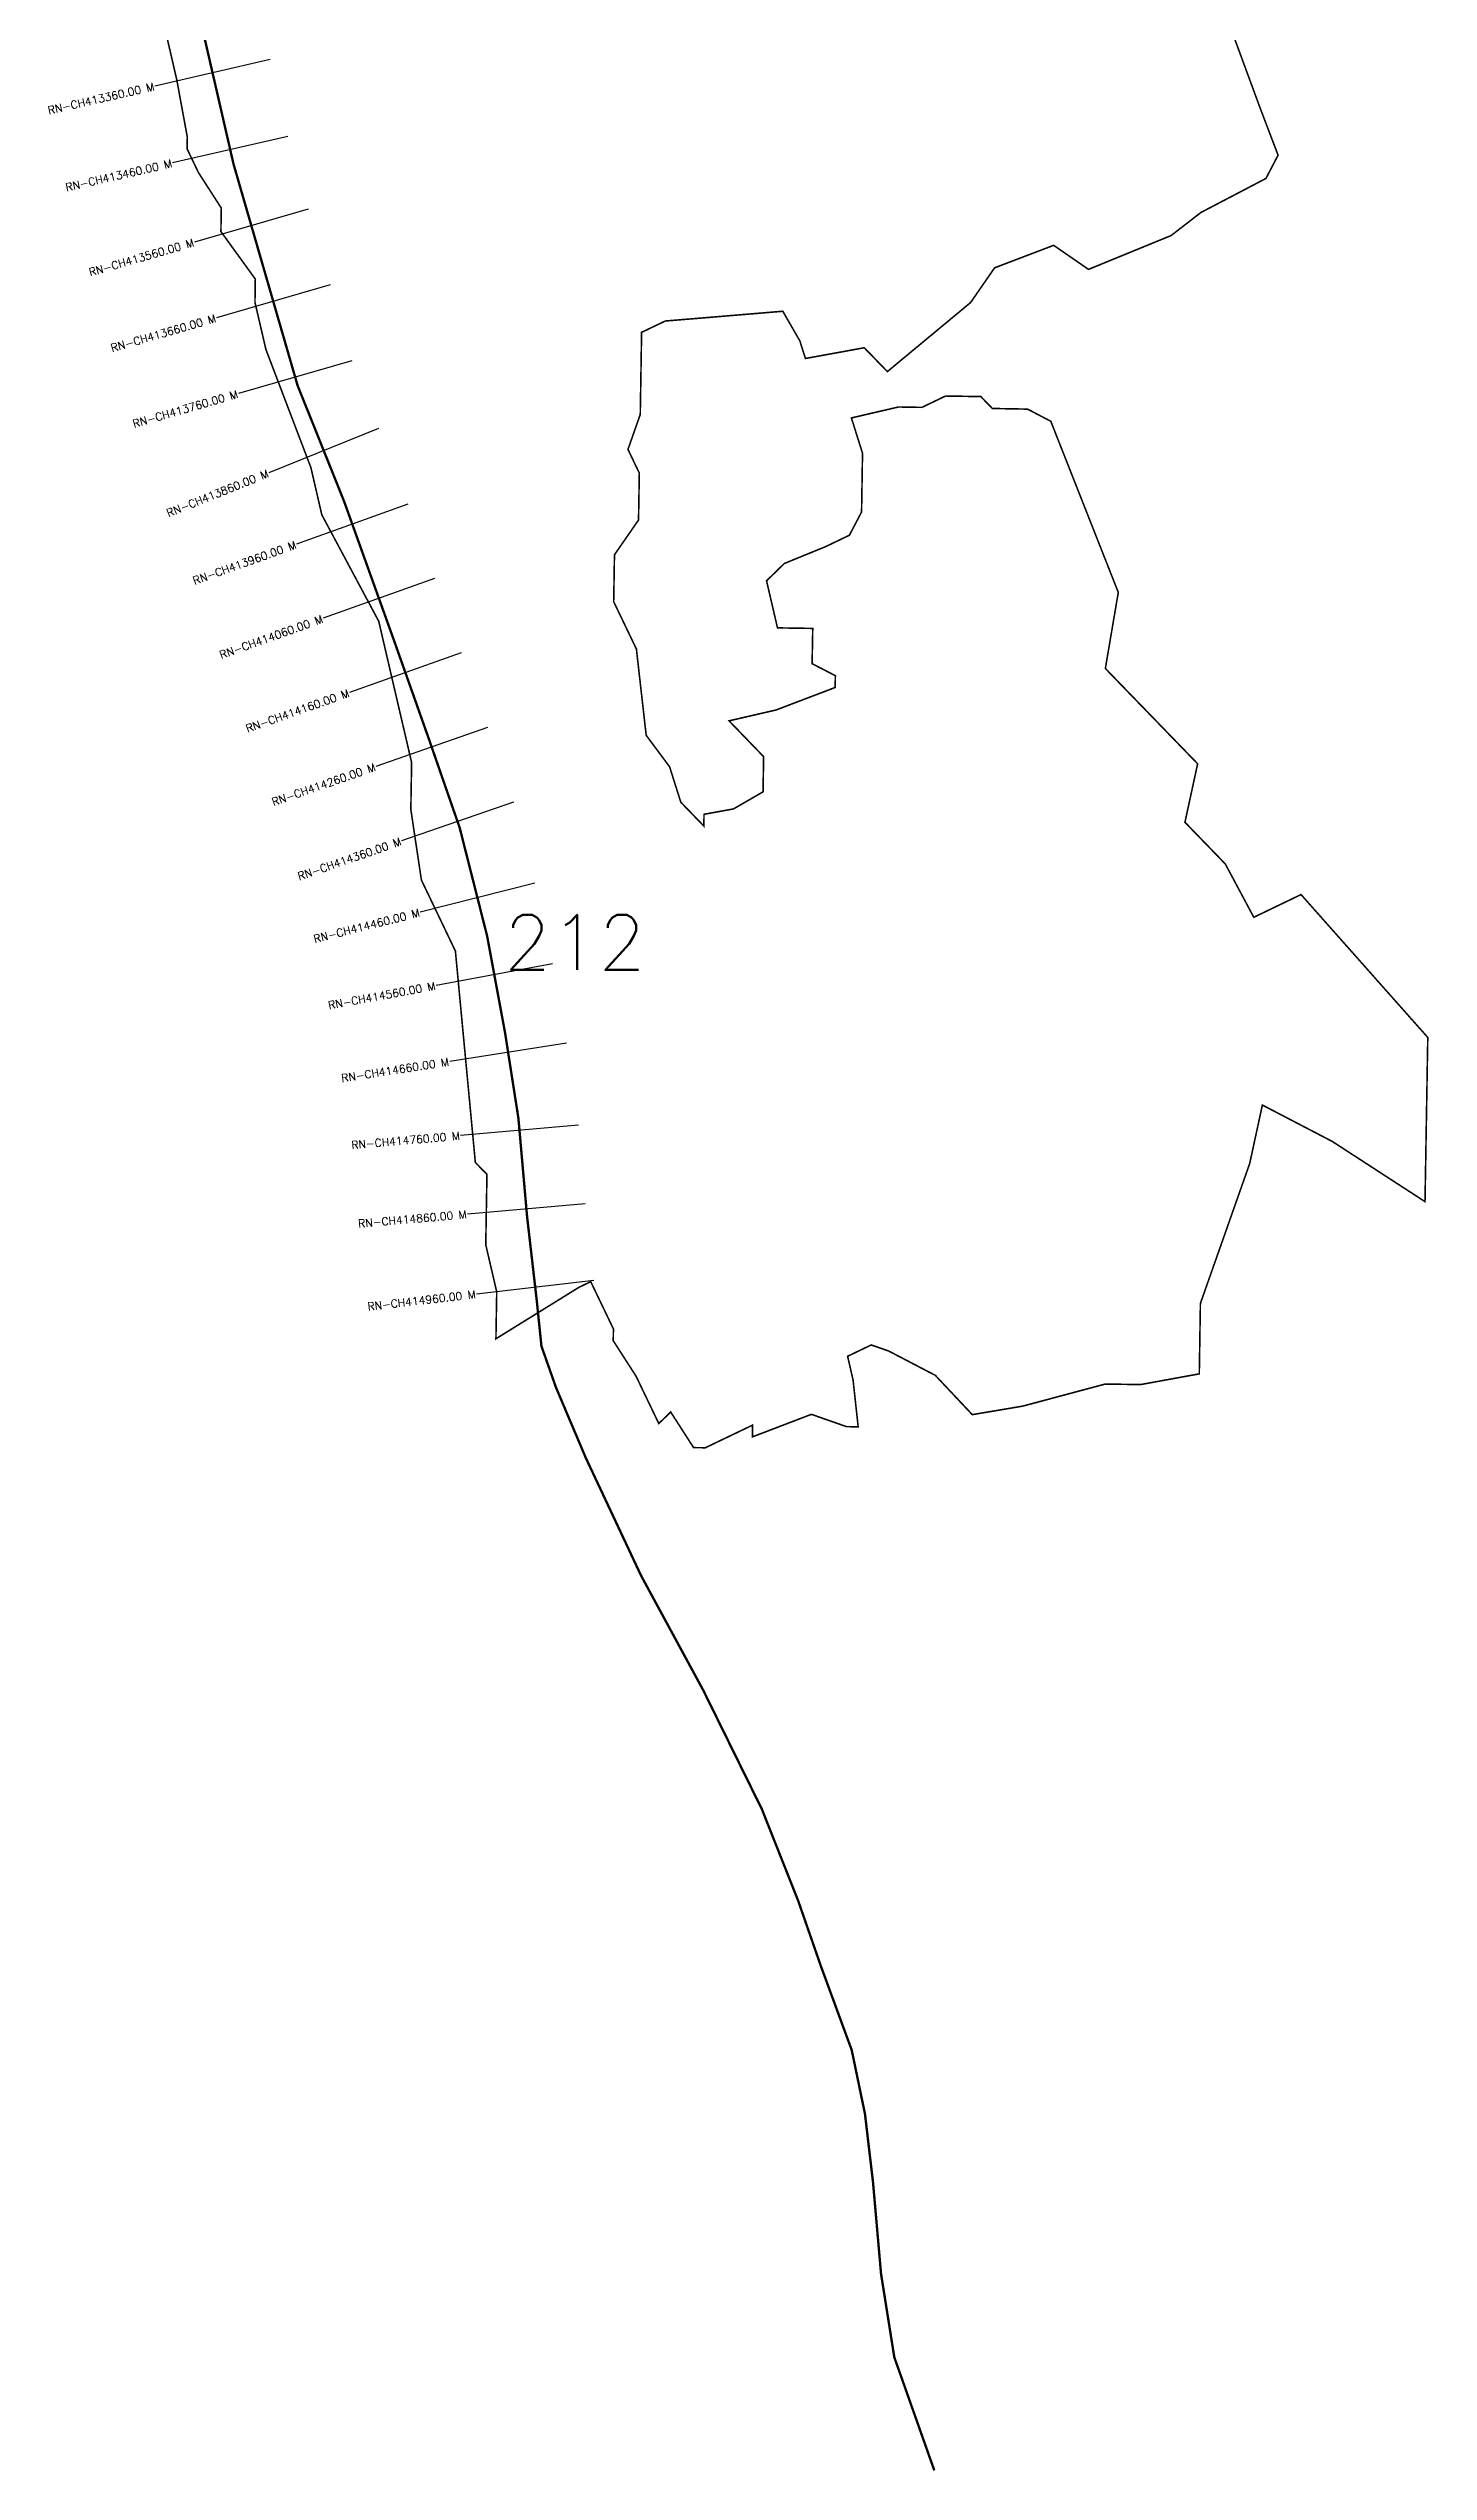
# Model space of a CAD drawing. Header units: metres. Extents: x 305174 to 308412, y 1933132 to 1939239.
# Drawn here: x 306662 to 308412, y 1933132 to 1936205 of the extents above; entities that cross this region are included whole.
import ezdxf
from ezdxf.enums import TextEntityAlignment as Align

# ---------------------------------------------------------------- set-up
doc = ezdxf.new("R2010")
doc.units = ezdxf.units.M
for name, color, linetype in [('CS', 134, 'Continuous'), ('CSMark', 6, 'Continuous'), ('NATURALLY PROTECTED', 3, 'Continuous')]:
    doc.layers.add(name, color=color, linetype=linetype)
doc.styles.get("Standard").update_dxf_attribs({"font": 'simplex.shx'})

msp = doc.modelspace()

# ---------------------------------------------------------------- linework, layer by layer
at = {"color": 6, "const_width": 2, "flags": 128}
msp.add_lwpolyline([(308157.3, 1936241.3), (308198.4, 1936129.6), (308221.4, 1936069.2), (308206, 1936039.7), (308123.5, 1935996.5), (308085.8, 1935967.3), (307981, 1935924.4), (307936.9, 1935954.9), (307862, 1935926.4), (307831.5, 1935882.3), (307726, 1935794.8), (307696.7, 1935825), (307630.9, 1935813), (307622.1, 1935811.4), (307615, 1935833.8), (307593.4, 1935871.3), (307444.4, 1935858.9), (307414.4, 1935844.6), (307412.7, 1935740.4), (307397.1, 1935696.1), (307411.5, 1935666.1), (307410.5, 1935606.6), (307380, 1935562.5), (307379, 1935503), (307407.8, 1935443), (307420.2, 1935333.6), (307449.9, 1935293.6), (307464.1, 1935248.7), (307493.3, 1935218.5), (307493.5, 1935230.6), (307493.6, 1935233.4), (307530.9, 1935240.2), (307568.4, 1935261.9), (307569.1, 1935306.5), (307525.3, 1935351.9), (307585, 1935365.7), (307659.8, 1935394.2), (307660.1, 1935409.1), (307630.6, 1935424.4), (307631.4, 1935469.1), (307586.7, 1935469.8), (307572.8, 1935529.5), (307595.5, 1935551.5), (307623.2, 1935562.8), (307647.9, 1935572.9), (307677.9, 1935587.3), (307693.3, 1935616.8), (307694.5, 1935691.2), (307680.4, 1935736), (307740.1, 1935749.9), (307769.8, 1935749.4), (307799.8, 1935763.8), (307844.5, 1935763.1), (307859.1, 1935748), (307903.7, 1935747.2), (307933.2, 1935731.8), (308018.8, 1935514.8), (308002.4, 1935418.3), (308119.4, 1935297.4), (308103.3, 1935223.3), (308154.5, 1935170.4), (308190.6, 1935102.8), (308250.5, 1935131.6), (308411.2, 1934950.4), (308407.7, 1934742.2), (308290, 1934818.6), (308201.5, 1934864.7), (308185.4, 1934790.5), (308122.9, 1934613.1), (308121.5, 1934523.8), (308046.9, 1934510.2), (308002.3, 1934510.9), (307897.7, 1934482.9), (307833.7, 1934472.1), (307786.8, 1934521.9), (307727.8, 1934552.7), (307705.6, 1934560.5), (307675.6, 1934546.1), (307682.5, 1934516.2), (307689, 1934456.6), (307674.1, 1934456.9), (307629.7, 1934472.5), (307554.9, 1934443.9), (307555.1, 1934458.8), (307495.2, 1934430.1), (307480.3, 1934430.3), (307451.3, 1934475.4), (307436.2, 1934460.8), (307407.4, 1934520.8), (307378.4, 1934565.9), (307378.7, 1934580.7), (307349.9, 1934640.7), (307334.9, 1934633.5), (307229.7, 1934568.3), (307230.7, 1934627.8), (307216.8, 1934687.5), (307218.3, 1934776.8), (307203.6, 1934791.9), (307178.3, 1935060), (307135.2, 1935150), (307121.8, 1935239.5), (307122.8, 1935299), (307081.1, 1935478.2), (307008.9, 1935613.2), (306995.1, 1935673), (306938.1, 1935822.7), (306924.2, 1935882.4), (306924.6, 1935912.1), (306881, 1935972.4), (306881.5, 1936002.1), (306852.5, 1936047.2), (306838.1, 1936077.2), (306838.4, 1936092.1), (306829.6, 1936139.9), (306825.2, 1936164.1), (306810.8, 1936226.4)], dxfattribs=at)
at = {"layer": 'CS'}
for p, q in [((306943.5, 1936190.4), (306797.3, 1936156.8)), ((306965.9, 1936093), (306819.7, 1936059.4)), ((306991.6, 1936000.7), (306847.5, 1935959)), ((307019.4, 1935904.6), (306875.3, 1935862.9)), ((307047.2, 1935808.6), (306903.1, 1935766.9)), ((307081, 1935722.5), (306941.8, 1935666.6)), ((307118.2, 1935626.7), (306977, 1935576.1)), ((307151.9, 1935532.6), (307010.7, 1935481.9)), ((307185.6, 1935438.1), (307044.2, 1935388)), ((307219.1, 1935343.4), (307077.4, 1935294.2)), ((307251.9, 1935248.9), (307110.1, 1935199.7)), ((307279, 1935146), (307133.6, 1935109.2)), ((307301.4, 1935043.6), (307153.9, 1935016.3)), ((307319.3, 1934943.1), (307171.1, 1934919.9)), ((307334.3, 1934839.1), (307184.8, 1934826)), ((307343, 1934739.5), (307193.6, 1934726.4)), ((307354, 1934642.2), (307205, 1934625))]:
    msp.add_line(p, q, dxfattribs=at)
at = {"layer": 'NATURALLY PROTECTED', "const_width": 3, "flags": 128}
msp.add_lwpolyline([(306837.9, 1936315), (306897, 1936057.9), (306978.2, 1935777.2), (307037.2, 1935630.2), (307100.4, 1935454), (307145.1, 1935327.7), (307183.8, 1935216.1), (307218.5, 1935079.2), (307241.3, 1934956.2), (307258.2, 1934848), (307269.2, 1934723.2), (307281.5, 1934616.4), (307287.4, 1934559), (307305.7, 1934506.9), (307343.5, 1934417.6), (307413.7, 1934268), (307492.6, 1934122.5), (307567, 1933971.5), (307613, 1933855.4), (307641.7, 1933772.8), (307680.8, 1933666.3), (307697.6, 1933585.4), (307707.8, 1933498.7), (307718, 1933382.5), (307734.8, 1933276.8), (307785.5, 1933133.3)], dxfattribs=at)

# ---------------------------------------------------------------- texts
at = {"insert": (307239.6, 1935106), "char_height": 70, "attachment_point": 1}
msp.add_mtext_dynamic_manual_height_columns('212', width=95.172, gutter_width=1, heights=[0], dxfattribs=at)
at = {"layer": 'CSMark'}
for s, rotation, p in [('RN-CH413360.00 M', 12.9457, (306796.3, 1936156.6)), ('RN-CH413460.00 M', 12.9457, (306818.7, 1936059.1)), ('RN-CH413560.00 M', 16.1324, (306846.5, 1935958.7)), ('RN-CH413660.00 M', 16.1324, (306874.3, 1935862.7)), ('RN-CH413760.00 M', 16.1324, (306902.1, 1935766.6)), ('RN-CH413860.00 M', 21.8914, (306940.8, 1935666.2)), ('RN-CH413960.00 M', 19.7313, (306976, 1935575.7)), ('RN-CH414060.00 M', 19.7313, (307009.8, 1935481.6)), ('RN-CH414160.00 M', 19.4789, (307043.3, 1935387.7)), ('RN-CH414260.00 M', 19.1445, (307076.4, 1935293.8)), ('RN-CH414360.00 M', 19.1445, (307109.2, 1935199.4)), ('RN-CH414460.00 M', 14.2136, (307132.6, 1935108.9)), ('RN-CH414560.00 M', 10.4978, (307152.9, 1935016.1)), ('RN-CH414660.00 M', 8.8736, (307170.1, 1934919.8)), ('RN-CH414760.00 M', 5.0088, (307183.9, 1934825.9)), ('RN-CH414860.00 M', 5.0088, (307192.6, 1934726.3)), ('RN-CH414960.00 M', 6.5828, (307204, 1934624.9))]:
    msp.add_text(s, height=10, rotation=rotation, dxfattribs=at).set_placement(p, align=Align.MIDDLE_RIGHT)

doc.saveas('drawing.dxf')
